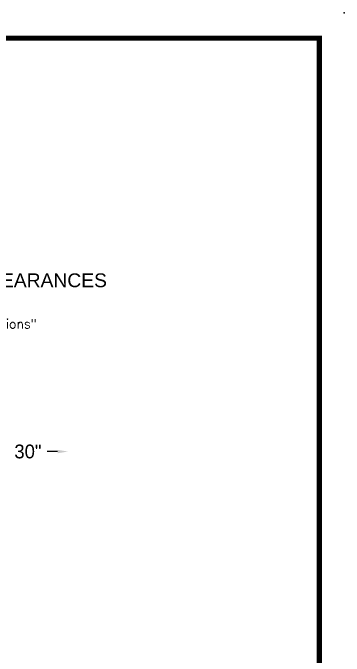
# Model space of a CAD drawing. Header units: inches. Extents: x 547 to 857, y -2 to 194.
# Drawn here: x 808.6 to 856.6, y 100.3 to 193.6 of the extents above; entities that cross this region are included whole.
import ezdxf
from ezdxf.enums import TextEntityAlignment as Align

# ---------------------------------------------------------------- set-up
doc = ezdxf.new("R2010")
doc.units = ezdxf.units.IN
doc.header["$MEASUREMENT"] = 0
doc.header["$PDSIZE"] = -1
doc.styles.add('dimentions', font='arial.ttf')
doc.styles.add('SIMPLEX', font='SIMPLEX')

msp = doc.modelspace()

# ---------------------------------------------------------------- linework, layer by layer
at = {"linetype": 'Continuous', "lineweight": 25}
msp.add_line((815.0969, 129.9562), (813.5969, 129.9562), dxfattribs=at)
at = {"const_width": 0.7526}
msp.add_lwpolyline([(551.9978, 1.7622), (853.0442, 1.7622), (853.0442, 189.9162), (551.9978, 189.9162), (551.9978, 1.7622)], dxfattribs=at)
msp.add_point((856.6406, 193.5817))
at = {"linetype": 'Continuous', "lineweight": 25}
msp.add_solid([(815.0969, 130.2062), (815.0969, 129.7062), (816.5969, 129.9562)], dxfattribs=at)

# ---------------------------------------------------------------- texts
at = {"lineweight": 30, "style": 'dimentions'}
msp.add_text('MINIMUM RECOMMENDED SERVICE CLEARANCES', height=1.99998, dxfattribs=at).set_placement((753.6412, 153.7958))
at = {"style": 'SIMPLEX'}
msp.add_text('Maintenance Manual for installation recommendations"', height=1.327987, dxfattribs=at).set_placement((787.2982, 147.8195), align=Align.CENTER)
at = {"linetype": 'Continuous', "lineweight": 25, "insert": (810.7882, 129.9562), "char_height": 2, "attachment_point": 5}
msp.add_mtext('\\A1;30"', dxfattribs=at)

doc.saveas('drawing.dxf')
